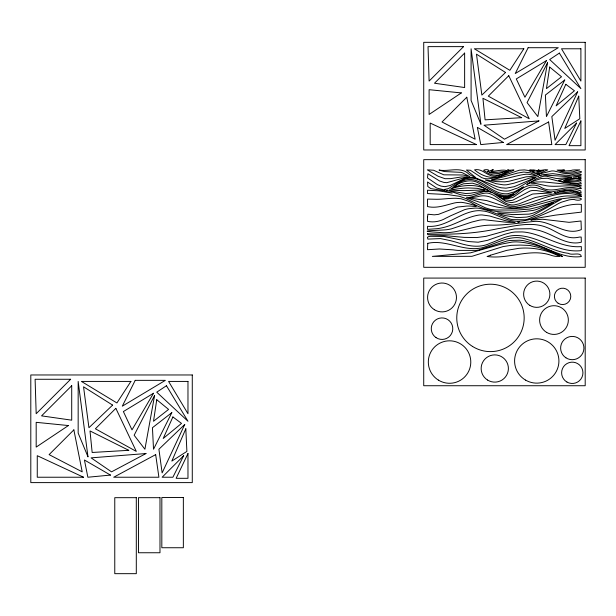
<?xml version="1.0" encoding="UTF-8"?>
<svg xmlns="http://www.w3.org/2000/svg" width="616" height="616" viewBox="0 0 616 616"><rect width="100%" height="100%" fill="white"/><g stroke="black" fill="none" stroke-linecap="round" stroke-linejoin="round"><path stroke-width="0.92" d="M427.535 217.048L427.535 221.313C433.81 222.746 440.286 221.39 445.776 218.187A210.418 210.418 0 0 0 450.496 215.862L464.595 209.679A35.474 35.474 0 0 1 468.876 208.678L475.375 208.069A30.392 30.392 0 0 1 479.633 208.362L489.474 210.98L509.894 219.042A23.077 23.077 0 0 0 512.951 219.627L524.77 219.766A15.508 15.508 0 0 0 527.442 219.296L541.21 213.629L558.042 203.796A51.22 51.22 0 0 1 561.499 202.179L569.115 199.877A28.02 28.02 0 0 1 574.035 199.469C580.28 201.886 585.685 197.867 576.307 197.782A69.077 69.077 0 0 0 570.863 197.674L558.088 199.207L527.974 207.284A77.901 77.901 0 0 1 520.89 208.177L515.446 208.439A114.653 114.653 0 0 1 509.124 208.37L502.787 207.908A84.076 84.076 0 0 1 496.604 206.999L485.885 204.373L466.443 197.705C473.165 197.428 479.117 193.601 485.785 193.054A11.234 11.234 0 0 1 489.397 193.493C497.405 195.927 502.902 203.804 511.38 204.905A19.489 19.489 0 0 0 514.014 204.912L519.142 203.827L535.327 197.505L557.703 193.162L570.532 192.084L575.398 192.947L581.288 195.11L580.98 194.533A6.93 6.93 0 0 0 579.772 193.647L576.799 192.323A30.053 30.053 0 0 0 573.096 191.268L568.591 190.783L559.359 191.745L565.034 190.606L570.978 190.259L576.514 191.268L581.219 193.062L580.726 190.937L576.653 189.497A24.093 24.093 0 0 0 573.465 188.966L566.397 189.166L552.013 191.838A18.734 18.734 0 0 1 548.817 191.645L536.089 187.472L530.191 187.179L524.562 189.597L513.051 197.366L507.977 198.652A24.717 24.717 0 0 1 504.75 198.529L503.126 198.029L509.085 197.559L513.952 195.049A69.577 69.577 0 0 0 518.318 191.869C524.516 185.454 533.995 182.451 541.926 187.795C551.982 193.255 562.893 186.494 573.404 187.587C575.567 187.857 586.524 190.282 578.486 186.556C568.938 184.815 559.236 186.825 549.626 186.148A35.582 35.582 0 0 1 546.461 185.755L535.766 183.514L530.861 183.191L536.005 181.974L543.751 181.928L573.558 184.885L580.896 186.194L581.335 185.732L578.154 184.415L563.347 182.375L547.447 178.27L541.272 178.501L535.258 180.419A65.797 65.797 0 0 0 530.484 182.606L526.749 184.577L536.767 178.478L543.558 176.261A14.083 14.083 0 0 1 546.608 176.245L556.656 178.571L571.479 177.362L566.743 178.555A104.913 104.913 0 0 1 563.894 179.094L558.373 180.311L564.549 182.036L581.312 183.93L580.773 182.513L578.362 181.751L564.656 181.443L569.307 180.511A35.12 35.12 0 0 1 574.312 180.126L581.327 180.911L579.987 179.579L575.228 178.571L563.732 180.519L572.141 178.255L576.145 178.209L581.081 179.017L580.927 178.24L578.516 177.778L580.942 177.5L580.98 176.746L573.357 177.046L580.472 175.475L581.281 174.998L581.142 174.351L571.941 176.037L566.004 176.461L541.241 174.867L552.783 173.643L564.533 175.221L569.038 175.275L579.864 173.065L581.158 172.426L581.281 171.379L573.28 173.081L567.767 173.573A27.628 27.628 0 0 1 564.579 173.381A26.719 26.719 0 0 1 559.459 172.241L554.092 171.017A16.447 16.447 0 0 0 551.62 170.963L538.23 174.243L541.156 175.914L528.058 170.424L524.401 169.901L519.273 170.216L497.127 177.647L487.972 178.879L484.43 178.578L481.512 177.531L470.362 170.255L466.443 170.047L475.406 177.293L471.04 175.522A37.037 37.037 0 0 1 468.714 173.951C460.76 166.258 448.479 171.864 439.015 170.047L444.321 171.548L460.522 172.326A13.036 13.036 0 0 1 462.562 172.842L469.854 176.623L462.986 174.99L443.782 174.821L433.564 170.239L427.319 169.854L438.045 176.222L445.045 178.709L450.704 178.632L461.577 176.938L467.275 177.008L446.769 182.683L443.813 182.405L439.616 180.989L427.874 173.735L427.535 177.932L437.291 184.569L441.002 186.117L444.968 186.686L450.073 185.524L465.172 178.232A18.049 18.049 0 0 1 467.529 177.724L473.373 177.562A17.371 17.371 0 0 1 475.737 177.916L496.912 186.686L501.101 187.788L505.975 188.196L514.245 186.717L535.281 177.585L533.726 177.362L529.198 178.255L513.783 183.252L506.976 184.723A24.17 24.17 0 0 1 503.357 184.839L496.303 183.737L485.308 179.98L496.819 181.651L504.766 181.835L509.193 181.22L526.21 176.807L531.423 176.53L536.143 177.269L517.863 187.934L509.278 190.845A21.006 21.006 0 0 1 504.25 190.999C491.014 190.275 481.758 176.43 468.129 178.263A19.227 19.227 0 0 0 465.257 178.871L459.213 181.597L448.402 188.619L444.529 189.451L445.106 190.128L436.682 188.049L427.535 181.982L427.797 186.532L430.823 188.612L444.051 190.667L452.129 193.155L438.946 190.821L427.535 190.213L427.535 193.563L447.909 194.602L459.436 196.288L465.465 198.367L485.431 207.838L490.067 209.278L495.018 209.979L516.724 210.071L529.922 209.055L538.885 206.876L561.245 199.33L552.475 204.196A250.55 250.55 0 0 0 547.501 207.23L533.187 215.207A36.306 36.306 0 0 1 526.326 217.125L517.132 217.625L505.189 215.554A99.992 99.992 0 0 1 501.478 214.453L497.628 212.951L512.882 214.614L529.021 214.114A27.435 27.435 0 0 0 533.271 213.051C540.324 210.333 546.931 206.445 553.422 202.641C546.715 204.481 540.448 208.709 533.518 210.333C512.543 213.329 489.705 214.33 470.994 202.448A97.567 97.567 0 0 0 467.398 200.878L461.061 198.745L456.217 198.29A58.62 58.62 0 0 0 453.207 198.306L451.89 198.36A118.78 118.78 0 0 0 447.778 198.606L441.195 199.145A105.459 105.459 0 0 1 436.605 199.284L427.535 199.084L427.535 206.568C436.721 208.709 445.614 205.09 454.4 202.98A27.112 27.112 0 0 1 460.083 202.387C462.662 201.601 486.863 208.123 471.04 206.098A146.031 146.031 0 0 0 466.959 206.052L457.342 207.068L438.507 214.368L434.211 214.845L427.889 214.206L427.535 217.048M427.55 237.622L427.843 239.116L440.486 238.585L450.103 240.571A266.928 266.928 0 0 1 456.972 242.442C467.567 245.83 479.379 248.51 489.913 243.312C497.836 240.61 505.443 235.959 513.96 235.558C537.568 234.35 557.211 253.553 581.335 250.604L581.335 246.577C561.838 248.34 545.406 235.52 526.795 232.432A45.9 45.9 0 0 0 522.175 231.924L515.353 231.986A37.884 37.884 0 0 0 511.642 232.478L504.627 234.319L487.641 240.302L478.17 242.204L468.63 241.564L443.951 236.459L430.453 236.313L428.012 236.744L427.55 237.622M427.55 233.664L427.735 234.604L428.69 234.842L442.673 235.443L464.21 237.376L476.553 237.568L485.978 236.351L507.03 230.461L514.653 228.906L530.877 228.721L538.815 230.345A68.361 68.361 0 0 1 544.844 232.371C556.464 236.752 568.291 245.615 581.335 242.204L581.204 237.06L579.448 237.052A28.536 28.536 0 0 1 575.975 237.653C565.357 238.908 556.664 231.393 547.355 227.689C531.585 220.998 514.368 226.241 498.29 228.598C475.098 233.672 450.604 234.989 427.55 233.664M427.75 243.335L427.496 249.703L439.493 248.98L453.099 249.85A74.474 74.474 0 0 0 457.896 250.381L475.914 250.404A29.453 29.453 0 0 0 479.163 249.865L507.03 240.995A39.208 39.208 0 0 1 510.641 240.456L519.319 240.225A38 38 0 0 1 524.085 240.802C543.697 244.698 560.575 259.251 581.335 256.549C580.788 251.567 571.586 255.802 568.468 253.353C553.522 251.428 540.632 243.027 526.249 239.208C510.772 233.78 496.396 243.751 481.989 247.825A22.584 22.584 0 0 1 479.125 248.31C461.623 250.681 445.276 239.401 427.75 243.335M487.495 171.441C489.173 171.756 497.22 167.059 491.06 171.41C497.443 171.117 504.304 168.815 507.684 171.125C501.262 176.061 491.953 176.892 485.477 171.364C479.017 169.554 492.461 168.622 487.495 171.441M507.784 169.924C509.409 171.71 510.464 169.492 507.846 169.885M581.358 196.296L567.629 195.911A54.547 54.547 0 0 0 563.047 196.319C546.423 198.506 531.131 206.884 514.322 207.869A26.511 26.511 0 0 1 511.111 207.684L505.274 206.445L486.755 200.608L469.585 198.013L474.667 197.182A131.439 131.439 0 0 0 477.708 196.666C489.273 192.977 498.606 202.01 508.67 205.782A14.099 14.099 0 0 0 510.887 206.245L513.282 206.399A64.595 64.595 0 0 0 515.515 206.383C536.921 202.872 559.628 187.279 581.358 196.296M537.337 170.671C537.953 171.926 540.055 170.078 538.261 169.885C541.01 171.379 543.936 169 547.763 169.893L540.825 172.896L537.398 173.697L536.459 173.135L543.512 170.424L534.788 172.18L532.162 171.417L534.488 170.832L529.629 170.108L533.633 169.916L537.337 170.671M156.749 399.722L153.523 421.252L168.591 409.409L156.749 399.722M549.672 67.082L546.446 88.612L561.515 76.769L549.672 67.082M154.601 395.418L144.906 449.241L134.142 435.25L154.601 395.418M547.524 62.778L537.837 116.601L527.065 102.61L547.524 62.778M562.293 256.425L547.455 250.381L538.045 247.278L529.791 245.461L520.443 245.076L511.195 245.33L502.956 246.608L471.941 256.318L432.34 256.395L470.593 252.814L501.393 244.113L511.988 242.088A43.39 43.39 0 0 1 516.439 241.88C532.655 242.473 548.086 249.172 562.293 256.425M451.089 188.581C463.155 185.116 477.292 183.044 488.719 190.86L483.452 191.037A47.609 47.609 0 0 0 480.757 191.33L470.539 193.247L465.55 193.501L448.44 190.667L460.968 194.825L466.92 195.788L471.271 195.28L484.022 191.545L488.511 191.476L492.338 192.708L478.955 185.1L472.433 183.175L463.478 183.799L451.089 188.581M556.009 192.608L554.677 192.608L556.009 192.608M531.038 220.035L542.604 219.25L569.045 222.33L581.011 220.998L581.335 229.599C564.487 236.606 550.35 219.581 533.548 221.475C519.203 222.969 504.943 225.402 490.444 225.14C473.15 225.294 457.057 234.326 439.601 232.455C411.226 230.669 439.27 230.584 446.977 229.683A48.071 48.071 0 0 0 451.505 228.829L471.725 222.076L479.279 220.181A34.373 34.373 0 0 1 484.43 219.735L506.005 222.222L515.115 222.545L505.159 220.597L489.528 215.97L481.989 214.93A25.364 25.364 0 0 0 478.994 215.061C465.888 216.971 454.785 225.294 441.826 227.874A52.707 52.707 0 0 1 437.206 228.675L427.535 229.368L427.535 226.303C445.368 227.828 458.728 213.151 475.737 210.865A26.665 26.665 0 0 1 480.057 210.687L484.561 211.188A30.492 30.492 0 0 1 487.703 211.904C498.737 215.177 509.001 222.784 521.059 221.059A40.394 40.394 0 0 0 525.487 220.505C544.552 216.586 561.037 202.703 581.335 204.397L581.335 212.127L555.524 215.115L539.724 217.779A135.559 135.559 0 0 0 533.779 219.196L531.038 220.035M558.604 192.177L557.28 192.215L558.604 192.177M498.275 195.873L505.197 199.884L510.618 200.562A10.765 10.765 0 0 0 512.92 200.131L530.006 191.029A13.367 13.367 0 0 1 532.255 190.56L536.621 190.598L551.443 192.931L533.24 193.971A6.645 6.645 0 0 0 532.139 194.225L516.062 201.755L511.634 202.641L505.936 201.478L493.023 193.008L499.869 195.703L504.935 196.589A13.706 13.706 0 0 0 507.73 196.358C516.793 192.893 515.076 193.932 508.392 196.727A16.008 16.008 0 0 1 504.196 197.058L498.275 195.873M446.716 190.382L447.655 190.398A1.178 1.178 0 0 0 447.07 190.267L446.716 190.382M185.816 428.79L171.826 461.084L186.894 451.397L185.816 428.79M578.74 96.15L564.749 128.444L579.818 118.757L578.74 96.15M172.896 416.947L163.209 438.477L181.512 423.408L172.896 416.947M565.819 84.307L556.133 105.836L574.435 90.768L565.819 84.307M184.738 424.486L162.131 472.926L158.905 449.241L184.738 424.486M577.662 91.846L555.055 140.286L551.828 116.601L577.662 91.846M187.972 453.545L176.13 478.309L187.972 478.309L187.972 453.545M580.896 120.905L569.053 145.669L580.896 145.669L580.896 120.905M135.22 380.349L122.299 406.183L165.365 380.349L135.22 380.349M171.826 412.643L153.523 449.241L152.445 427.712L171.826 412.643M183.66 455.701L172.896 477.231L162.131 477.231L183.66 455.701M528.143 47.709L515.23 73.543L558.288 47.709L528.143 47.709M564.749 80.003L546.446 116.601L545.368 95.072L564.749 80.003M576.591 123.061L565.819 144.591L555.055 144.591L576.591 123.061M510.518 170.239L501.547 174.736L495.41 176.33A10.757 10.757 0 0 1 493.277 176.214C486.486 175.36 481.827 168.16 474.543 169.854C483.144 177.308 495.749 180.465 505.69 173.727C507.214 172.549 519.827 168.746 510.518 170.239M564.31 170.039C554.115 171.41 570.801 171.132 572.141 170.124A41.903 41.903 0 0 1 574.767 169.901L579.818 169.893L572.888 171.795L566.597 172.38A22.684 22.684 0 0 1 562.046 171.749L557.072 170.085L564.31 170.039M153.523 393.262L131.993 429.868L123.377 411.565L153.523 393.262M546.446 60.622L524.917 97.228L516.3 78.925L546.446 60.622M517.887 222.053L519.265 221.991A2.764 2.764 0 0 0 518.233 221.945L517.964 222.014M130.915 381.42L116.917 402.956L81.397 381.42L130.915 381.42M523.839 48.779L509.848 70.316L474.32 48.779L523.839 48.779M523.284 186.948L521.328 188.511A92.593 92.593 0 0 1 519.003 190.144L513.151 193.493A16.778 16.778 0 0 1 510.679 194.525A17.394 17.394 0 0 1 501.778 195.018C493.401 192.954 486.802 186.971 479.117 183.352C470.917 178.224 460.984 181.728 453.746 186.81L459.413 182.575A28.621 28.621 0 0 1 463.332 180.765C478.855 174.459 489.558 192.708 504.25 193.724A17.941 17.941 0 0 0 507.877 193.686L514.298 191.876L523.284 186.948M491.591 180.026C503.303 180.796 514.529 175.475 526.072 174.22A23.4 23.4 0 0 1 529.698 174.42L538.669 176.569L530.337 172.811L523.7 172.049L517.609 173.081L492.692 179.695A15.03 15.03 0 0 0 491.838 179.934L491.591 180.026M506.26 171.325L498.845 173.527L491.399 173.05A46.508 46.508 0 0 1 490.09 172.657L489.058 172.257L497.112 172.264L506.26 171.325M70.632 379.271L36.182 413.721L35.104 379.271L70.632 379.271M71.71 385.731L41.565 415.869L71.71 420.174L71.71 385.731M73.858 429.868L49.103 454.623L82.213 471.848L73.858 429.868M463.555 46.631L429.106 81.081L428.028 46.631L463.555 46.631M464.633 53.092L434.488 83.229L464.633 87.534L464.633 53.092M115.846 408.339L95.388 428.79L136.298 451.397L115.846 408.339M466.782 97.228L442.026 121.983L475.136 139.208L466.782 97.228M508.77 75.699L488.311 96.15L529.221 118.757L508.77 75.699M112.612 405.105L88.935 427.712L83.545 386.802L112.612 405.105M505.536 72.465L481.858 95.072L476.476 54.162L505.536 72.465M461.33 92.916L429.106 114.453L429.106 89.69L461.33 92.916M559.367 53.092L549.672 59.544L580.896 88.612L559.367 53.092M68.407 425.556L36.182 447.093L36.182 422.33L68.407 425.556M166.443 385.731L156.749 392.184L187.972 421.252L166.443 385.731M484.615 189.951L464.695 190.606A274.613 274.613 0 0 1 457.611 190.475L449.418 189.959L459.813 188.596A80.08 80.08 0 0 1 468.306 187.934L477.246 188.327L484.615 189.951M548.602 121.983L506.614 144.591L551.828 144.591L548.602 121.983M155.671 454.623L113.691 477.231L158.905 477.231L155.671 454.623M538.908 120.905L504.466 139.208L484.007 125.217L538.908 120.905M145.984 453.545L111.534 471.848L91.083 457.857L145.984 453.545M490.559 255.201L487.11 256.495C508.878 259.521 530.291 247.748 551.72 255.486A28.967 28.967 0 0 0 555.67 256.356L559.89 256.495L556.641 254.978A73.943 73.943 0 0 0 519.026 248.302L506.714 250.373L490.559 255.201M503.387 142.442L480.78 144.591L477.354 127.366L503.387 142.442M110.464 475.082L87.857 477.231L84.431 460.006L110.464 475.082M521.683 117.679L485.085 119.835L482.929 98.298L521.683 117.679M128.759 450.319L92.161 452.475L90.005 430.938L128.759 450.319M585.2 42.327L423.723 42.327L423.723 149.973L585.2 149.973L585.2 42.327M580.896 48.779L561.515 48.779L580.896 81.081L580.896 48.779M476.476 144.591L430.184 144.591L430.184 123.061L476.476 144.591M585.2 159.66L423.723 159.66L423.723 267.313L585.2 267.313L585.2 159.66M585.2 278.078L423.723 278.078L423.723 385.731L585.2 385.731L585.2 278.078M192.277 374.967L30.8 374.967L30.8 482.613L192.277 482.613L192.277 374.967M187.972 381.42L168.591 381.42L187.972 413.721L187.972 381.42M83.545 477.231L37.26 477.231L37.26 455.701L83.545 477.231M183.352 497.52L161.823 497.52L161.823 547.74L183.352 547.74L183.352 497.52M136.298 497.682L114.769 497.682L114.769 573.673L136.298 573.673L136.298 497.682M159.983 497.682L138.454 497.682L138.454 552.752L159.983 552.752L159.983 497.682M480.903 124.139L471.094 100.454L471.094 48.779L480.903 124.139M87.972 456.779L78.163 433.094L78.163 381.42L87.972 456.779M487.541 380.041A13.614 13.614 0 0 0 508.385 368.999A13.614 13.614 0 0 0 488.396 356.471A13.614 13.614 0 0 0 487.541 380.041M566.951 382.043A10.657 10.657 0 0 0 582.936 372.811A10.657 10.657 0 0 0 566.951 363.579A10.657 10.657 0 0 0 566.951 382.043M565.919 357.804A11.642 11.642 0 0 0 583.906 348.687A11.642 11.642 0 0 0 567.02 337.66A11.642 11.642 0 0 0 565.919 357.804M525.533 380.087A22.168 22.168 0 0 0 558.92 361.13A22.168 22.168 0 0 0 525.818 341.695A22.168 22.168 0 0 0 525.533 380.087M438.361 380.087A21.229 21.229 0 0 0 470.778 362.724A21.229 21.229 0 0 0 439.539 343.328A21.229 21.229 0 0 0 438.361 380.087M435.997 337.591A10.765 10.765 0 0 0 452.76 329.429A10.765 10.765 0 0 0 437.314 318.996A10.765 10.765 0 0 0 435.997 337.591M546.646 332.409A14.361 14.361 0 0 0 568.345 320.243A14.361 14.361 0 0 0 546.954 307.538A14.361 14.361 0 0 0 546.646 332.409M558.158 303.272A8.2 8.2 0 0 0 570.786 296.773A8.2 8.2 0 0 0 558.835 289.089A8.2 8.2 0 0 0 558.158 303.272M529.745 305.336A13.144 13.144 0 0 0 549.888 294.748A13.144 13.144 0 0 0 530.645 282.598A13.144 13.144 0 0 0 529.745 305.336M472.572 346.469A33.703 33.703 0 0 0 524.147 319.127A33.703 33.703 0 0 0 474.682 288.134A33.703 33.703 0 0 0 472.572 346.469M434.365 309.702A14.445 14.445 0 0 0 456.456 297.967A14.445 14.445 0 0 0 435.25 284.7A14.445 14.445 0 0 0 434.365 309.702"/></g></svg>
